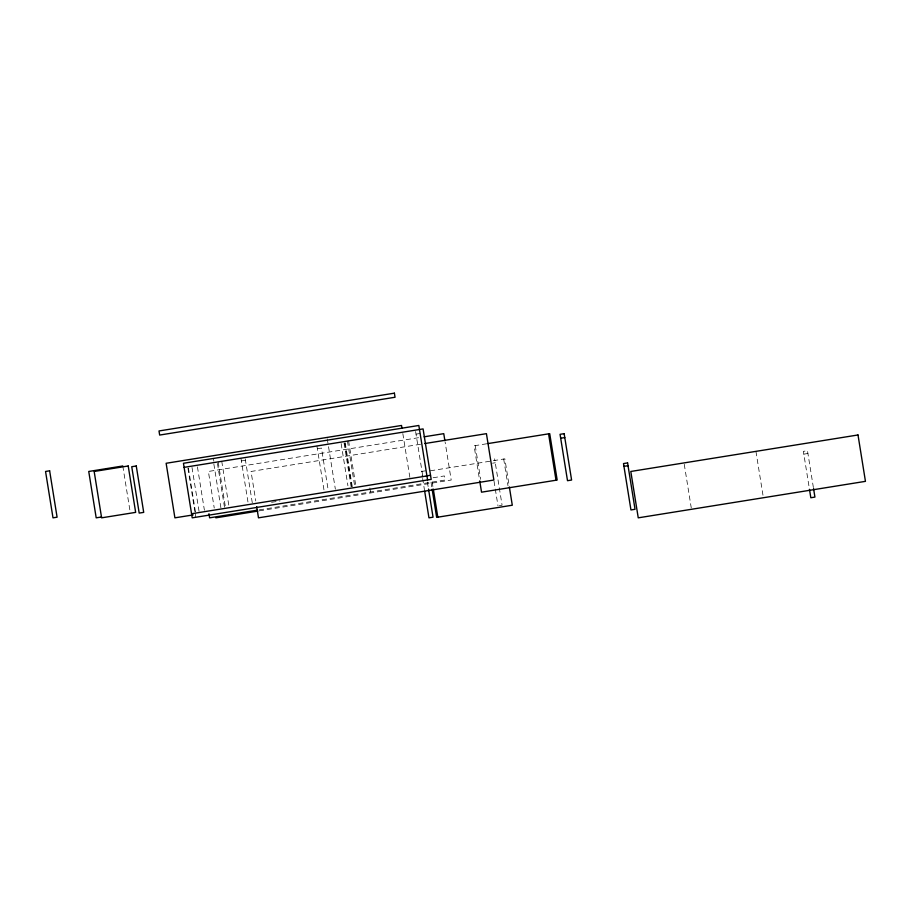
<?xml version="1.0" encoding="UTF-8"?>
<svg xmlns="http://www.w3.org/2000/svg" width="911" height="911" viewBox="0 0 911 911"><rect width="100%" height="100%" fill="white"/><g stroke="black" fill="none" stroke-linecap="round" stroke-linejoin="round"><path stroke-width="0.68" stroke-dasharray="4.55 3.42" d="M241.369 460.943L245.469 460.283M317.358 448.736L321.458 448.087L328.233 490.312M416.031 434.137L420.119 433.477M418.536 437.701L208.368 471.465L214.233 508.008M420.575 444.238L251.037 471.465L255.775 500.97M486.736 443.771L474.084 445.798L479.505 479.539M425.596 470.805L421.497 471.465L422.408 477.079M430.356 470.805L504.842 458.837L509.135 485.54M492.544 463.198L495.265 462.754M271.58 502.314L279.984 500.959M433.112 477.751L444.352 475.941L445.012 480.04L258.656 509.966M259.248 510.866L451.207 480.04L445.115 442.086M803.832 454.145L807.92 453.484M499.365 505.662L502.086 505.218L494.639 458.837M813.386 487.544L807.476 450.706L803.377 451.366L809.298 488.205M755.936 451.366L763.384 497.748M684.263 464.314L691.255 507.882M503.692 459.03L507.985 485.734M494.035 481.224L497.998 505.878M475.235 445.616L480.655 479.345M432.167 482.044L433.067 487.67M431.017 482.238L431.916 487.852M427.396 482.044L428.523 489.07M415.61 431.529L422.852 476.601M422.636 478.491L424.435 489.731M402.821 433.545L410.292 480.04M369.866 487.909L370.526 491.997M348.594 440.867L355.597 484.436M347.444 441.049L354.447 484.618M345.235 442.928L352.466 487.909M344.734 442.928L351.726 486.497M344.085 443.122L351.088 486.69M341.147 443.589L347.922 485.757M327.265 438.829L335.362 489.196M316.914 445.957L324.362 492.339M245.241 458.905L252.461 503.885M240.925 458.165L248.373 504.546M221.737 461.239L228.957 506.22M218.15 461.9L225.381 506.88M217.444 463.38L224.664 508.349M213.402 458.461L213.846 461.194M213.857 464.029L221.088 509.01M197.436 466.865L204.406 510.228M192.005 467.457L199.236 512.438M188.429 468.117L195.649 513.087M187.917 468.117L194.908 511.686M195.136 513.087L195.797 517.186M122.791 465.988L130.011 510.969"/><path stroke-width="1.37" d="M122.791 465.988L88.743 471.465L96.19 517.835L101.633 516.97M184.102 467.366L423.08 428.91L431.188 479.38L192.21 517.835L183.453 463.278L418.832 425.471L427.601 480.04M424.139 436.802L443.759 433.659L444.887 440.685M424.777 443.555L486.428 433.659L493.876 480.04L258.485 517.835L256.686 506.596M487.886 443.589L549.72 433.659L557.168 480.04L481.532 492.179L479.733 480.94M560.686 438.225L564.786 437.576M426.325 475.963L430.527 475.291M191.549 513.747L426.94 475.941M193.109 514.92L174.901 517.835L166.132 463.278L401.523 425.471L401.979 428.272M257.255 510.194L209.621 517.835L208.961 513.747M215.816 517.835L257.847 511.094M623.944 466.352L628.032 465.692M813.569 488.649L814.924 497.087L810.824 497.748L809.469 489.309M548.57 433.841L556.017 480.222M509.351 486.952L512.289 505.218L436.654 517.368L432.144 489.264M433.294 489.07L437.804 517.186M428.523 489.07L433.044 517.186L428.956 517.835L424.663 491.143M394.395 393.165L159.004 430.96L159.664 435.059L395.044 397.253L394.395 393.165M49.638 470.805L45.55 471.465L52.997 517.835L57.086 517.186L49.638 470.805M128.212 465.988L94.163 471.465L101.611 517.835L135.659 512.369L128.212 465.988M136.263 465.988L131.742 466.717L139.189 513.098L143.71 512.369L136.263 465.988M564.148 433.659L560.06 434.319L567.507 480.689L571.596 480.04L564.148 433.659M627.588 462.913L623.5 463.574L630.947 509.944L635.035 509.295L627.588 462.913M858.003 434.968L630.799 471.465L638.247 517.835L865.45 481.35L858.003 434.968"/></g></svg>
